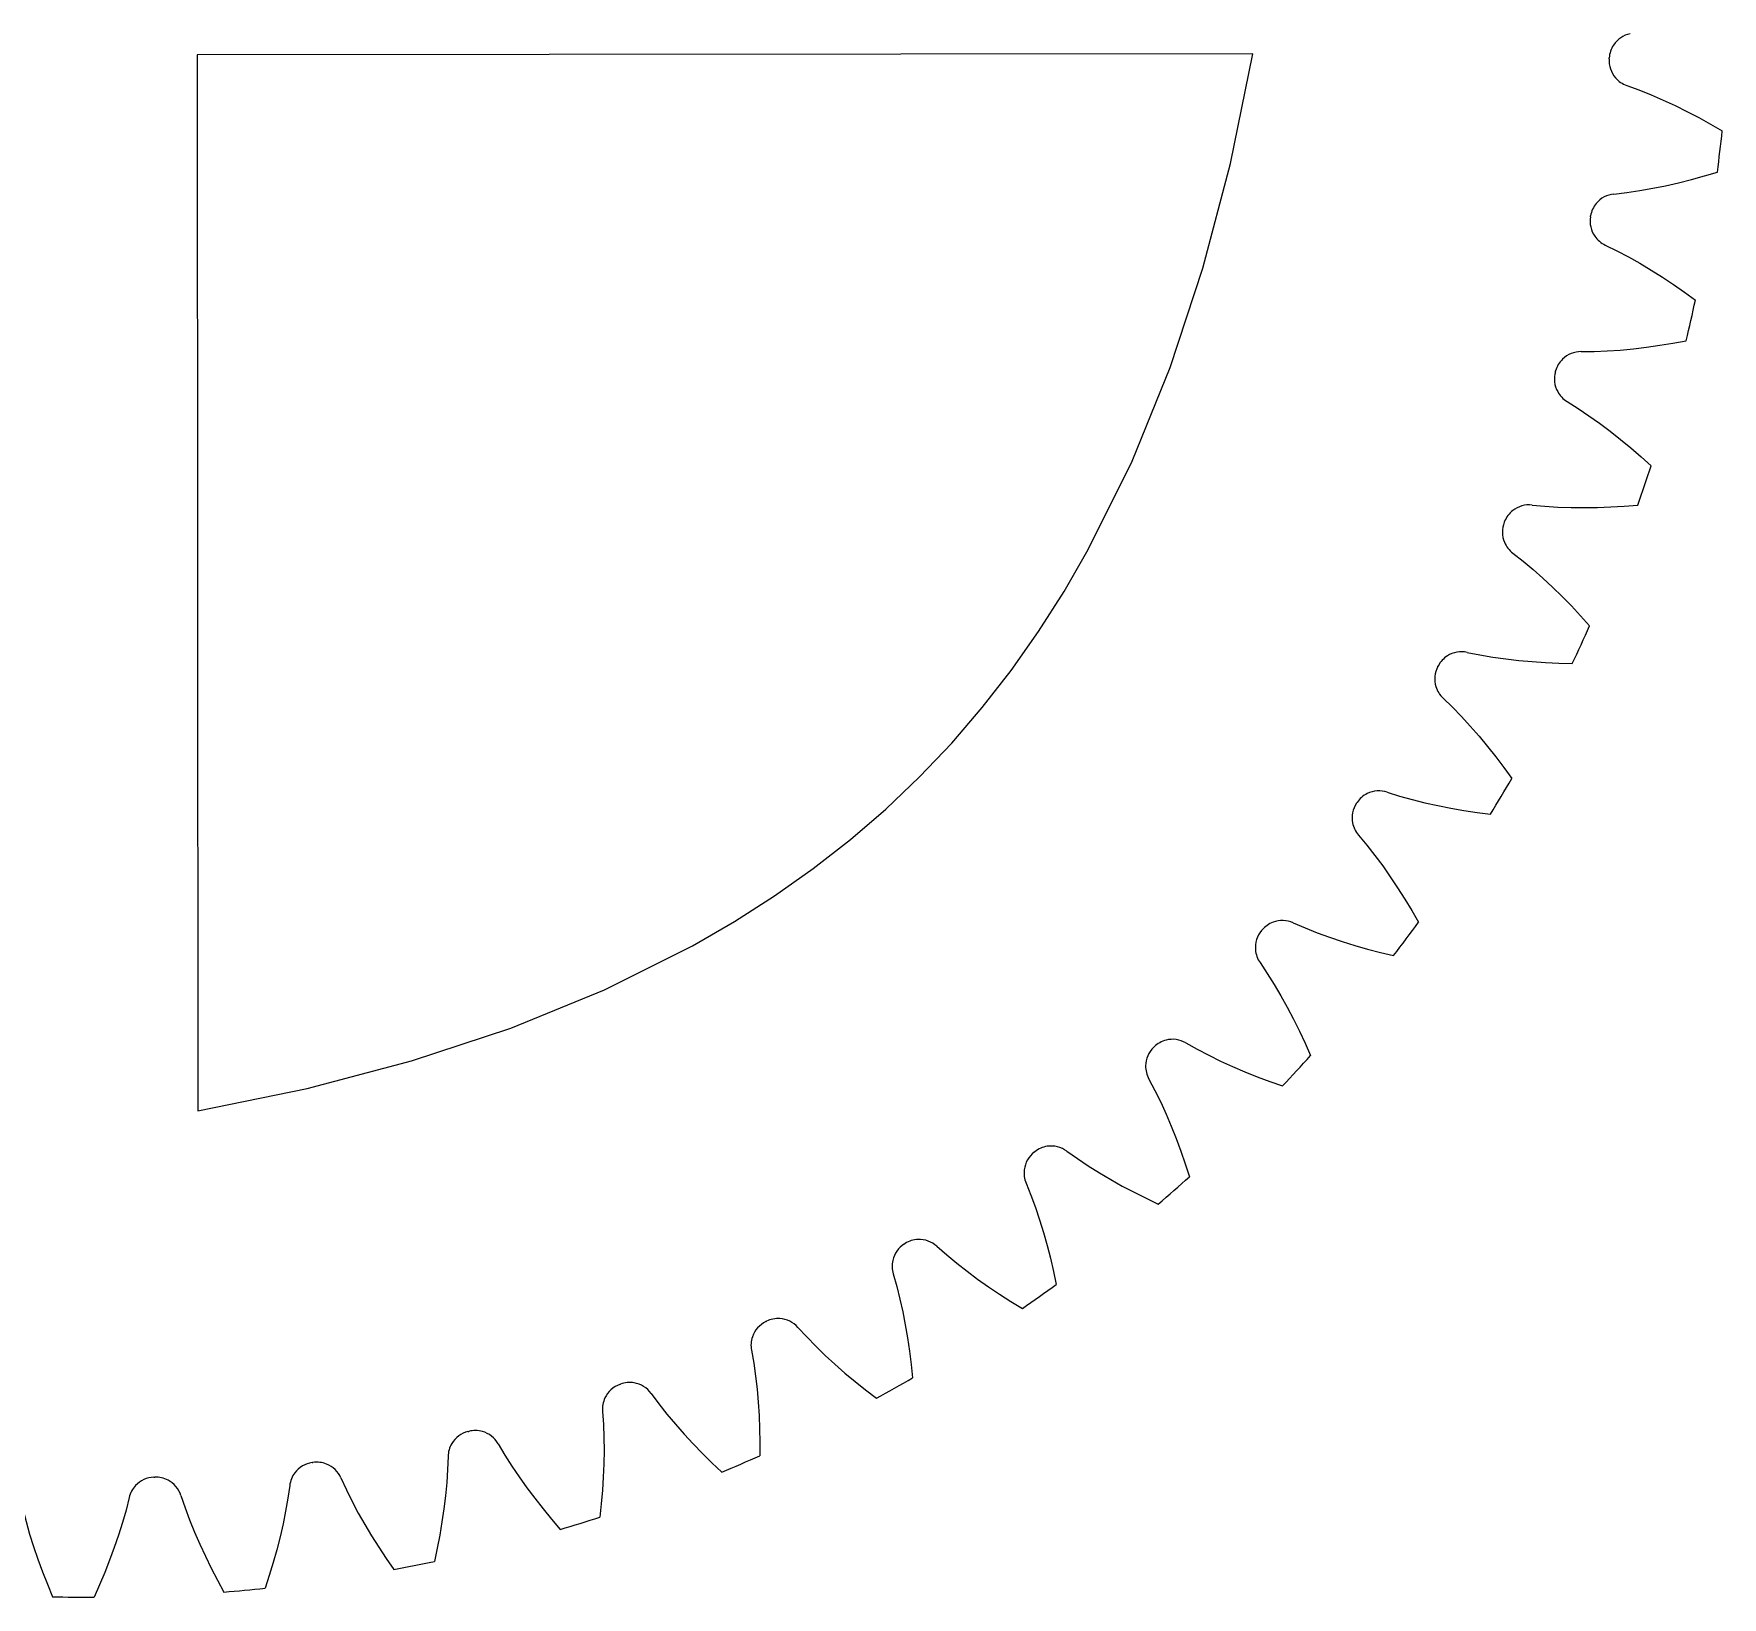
# Model space of a CAD drawing. Extents: x -181 to 448, y -465 to -8.
# Drawn here: x -87.1 to -8.2, y -251.6 to -178.6 of the extents above; entities that cross this region are included whole.
import ezdxf

# ---------------------------------------------------------------- set-up
doc = ezdxf.new("R2010")
doc.units = 0
doc.header["$MEASUREMENT"] = 0
doc.layers.add('Layer 1', color=7, linetype='Continuous')

# ---------------------------------------------------------------- blocks, each defined once
blk = doc.blocks.new('block 751')
at = {"layer": 'Layer 1', "color": 7, "lineweight": 9, "true_color": 0xffffff}
blk.add_open_spline([(-86.211, -251.569), (-85.565, -251.585), (-84.919, -251.594), (-84.272, -251.594)], degree=3, dxfattribs=at)
blk = doc.blocks.new('block 752')
at = {"layer": 'Layer 1', "color": 7, "lineweight": 9, "true_color": 0xffffff}
blk.add_open_spline([(-78.208, -251.354), (-77.564, -251.303), (-76.921, -251.243), (-76.278, -251.176)], degree=3, dxfattribs=at)
blk = doc.blocks.new('block 753')
at = {"layer": 'Layer 1', "color": 7, "lineweight": 9, "true_color": 0xffffff}
blk.add_open_spline([(-70.272, -250.303), (-69.637, -250.185), (-69.003, -250.059), (-68.371, -249.925)], degree=3, dxfattribs=at)
blk = doc.blocks.new('block 1015')
at = {"layer": 'Layer 1', "color": 7, "lineweight": 9, "true_color": 0xffffff}
blk.add_lwpolyline([(-87.733, -246.872), (-87.6, -247.463), (-87.449, -248.053), (-87.28, -248.643), (-87.095, -249.231), (-86.895, -249.818), (-86.68, -250.403), (-86.452, -250.987), (-86.211, -251.569)], dxfattribs=at)
blk = doc.blocks.new('block 1016')
at = {"layer": 'Layer 1', "color": 7, "lineweight": 9, "true_color": 0xffffff}
blk.add_lwpolyline([(-82.63, -246.937), (-82.778, -247.525), (-82.945, -248.111), (-83.129, -248.696), (-83.329, -249.279), (-83.544, -249.861), (-83.773, -250.44), (-84.016, -251.018), (-84.272, -251.594)], dxfattribs=at)
blk = doc.blocks.new('block 1017')
at = {"layer": 'Layer 1', "color": 7, "lineweight": 9, "true_color": 0xffffff}
blk.add_open_spline([(-81.478, -245.986), (-81.638, -245.992), (-81.796, -246.03), (-81.942, -246.097), (-82.088, -246.164), (-82.22, -246.258), (-82.33, -246.376), (-82.403, -246.454), (-82.466, -246.542), (-82.517, -246.637), (-82.568, -246.731), (-82.606, -246.832), (-82.63, -246.937)], degree=3, knots=[0, 0, 0, 0, 1, 1, 1, 2, 2, 2, 3, 3, 3, 4, 4, 4, 4], dxfattribs=at)
blk = doc.blocks.new('block 1018')
at = {"layer": 'Layer 1', "color": 7, "lineweight": 9, "true_color": 0xffffff}
blk.add_open_spline([(-81.478, -245.986), (-81.464, -245.986), (-81.451, -245.985), (-81.437, -245.985)], degree=3, dxfattribs=at)
blk = doc.blocks.new('block 1019')
at = {"layer": 'Layer 1', "color": 7, "lineweight": 9, "true_color": 0xffffff}
blk.add_open_spline([(-80.213, -246.841), (-80.262, -246.688), (-80.341, -246.546), (-80.444, -246.423), (-80.547, -246.3), (-80.674, -246.199), (-80.816, -246.124), (-80.911, -246.074), (-81.013, -246.037), (-81.117, -246.014), (-81.222, -245.99), (-81.33, -245.98), (-81.437, -245.985)], degree=3, knots=[0, 0, 0, 0, 1, 1, 1, 2, 2, 2, 3, 3, 3, 4, 4, 4, 4], dxfattribs=at)
blk = doc.blocks.new('block 1020')
at = {"layer": 'Layer 1', "color": 7, "lineweight": 9, "true_color": 0xffffff}
blk.add_lwpolyline([(-80.213, -246.841), (-80.019, -247.416), (-79.807, -247.987), (-79.577, -248.555), (-79.332, -249.121), (-79.072, -249.684), (-78.797, -250.244), (-78.509, -250.8), (-78.208, -251.354)], dxfattribs=at)
blk = doc.blocks.new('block 1021')
at = {"layer": 'Layer 1', "color": 7, "lineweight": 9, "true_color": 0xffffff}
blk.add_lwpolyline([(-75.132, -246.373), (-75.217, -246.973), (-75.322, -247.573), (-75.443, -248.174), (-75.581, -248.775), (-75.734, -249.376), (-75.902, -249.977), (-76.083, -250.577), (-76.278, -251.176)], dxfattribs=at)
blk = doc.blocks.new('block 1022')
at = {"layer": 'Layer 1', "color": 7, "lineweight": 9, "true_color": 0xffffff}
blk.add_open_spline([(-74.085, -245.307), (-74.244, -245.33), (-74.397, -245.384), (-74.535, -245.465), (-74.673, -245.547), (-74.794, -245.655), (-74.891, -245.783), (-74.956, -245.869), (-75.01, -245.963), (-75.05, -246.062), (-75.091, -246.162), (-75.118, -246.266), (-75.132, -246.373)], degree=3, knots=[0, 0, 0, 0, 1, 1, 1, 2, 2, 2, 3, 3, 3, 4, 4, 4, 4], dxfattribs=at)
blk = doc.blocks.new('block 1023')
at = {"layer": 'Layer 1', "color": 7, "lineweight": 9, "true_color": 0xffffff}
blk.add_open_spline([(-74.085, -245.307), (-74.071, -245.305), (-74.058, -245.303), (-74.045, -245.301)], degree=3, dxfattribs=at)
blk = doc.blocks.new('block 1024')
at = {"layer": 'Layer 1', "color": 7, "lineweight": 9, "true_color": 0xffffff}
blk.add_open_spline([(-72.738, -246.025), (-72.803, -245.878), (-72.895, -245.745), (-73.011, -245.634), (-73.127, -245.522), (-73.263, -245.434), (-73.412, -245.375), (-73.512, -245.335), (-73.617, -245.309), (-73.724, -245.297), (-73.83, -245.284), (-73.938, -245.286), (-74.045, -245.301)], degree=3, knots=[0, 0, 0, 0, 1, 1, 1, 2, 2, 2, 3, 3, 3, 4, 4, 4, 4], dxfattribs=at)
blk = doc.blocks.new('block 1025')
at = {"layer": 'Layer 1', "color": 7, "lineweight": 9, "true_color": 0xffffff}
blk.add_lwpolyline([(-72.738, -246.025), (-72.485, -246.576), (-72.214, -247.122), (-71.926, -247.663), (-71.623, -248.2), (-71.306, -248.733), (-70.974, -249.261), (-70.629, -249.784), (-70.272, -250.303)], dxfattribs=at)
blk = doc.blocks.new('block 1026')
at = {"layer": 'Layer 1', "color": 7, "lineweight": 9, "true_color": 0xffffff}
blk.add_lwpolyline([(-67.733, -245.028), (-67.756, -245.634), (-67.797, -246.242), (-67.855, -246.852), (-67.929, -247.464), (-68.018, -248.078), (-68.122, -248.693), (-68.24, -249.308), (-68.371, -249.925)], dxfattribs=at)
blk = doc.blocks.new('block 1027')
at = {"layer": 'Layer 1', "color": 7, "lineweight": 9, "true_color": 0xffffff}
blk.add_open_spline([(-66.803, -243.858), (-66.959, -243.898), (-67.106, -243.968), (-67.235, -244.063), (-67.364, -244.159), (-67.473, -244.279), (-67.556, -244.416), (-67.611, -244.508), (-67.655, -244.607), (-67.685, -244.711), (-67.714, -244.814), (-67.731, -244.921), (-67.733, -245.028)], degree=3, knots=[0, 0, 0, 0, 1, 1, 1, 2, 2, 2, 3, 3, 3, 4, 4, 4, 4], dxfattribs=at)
blk = doc.blocks.new('block 1028')
at = {"layer": 'Layer 1', "color": 7, "lineweight": 9, "true_color": 0xffffff}
blk.add_open_spline([(-66.803, -243.858), (-66.79, -243.855), (-66.777, -243.852), (-66.764, -243.848)], degree=3, dxfattribs=at)
blk = doc.blocks.new('block 1029')
at = {"layer": 'Layer 1', "color": 7, "lineweight": 9, "true_color": 0xffffff}
blk.add_open_spline([(-65.389, -244.432), (-65.468, -244.292), (-65.575, -244.17), (-65.701, -244.071), (-65.828, -243.972), (-65.973, -243.899), (-66.127, -243.856), (-66.231, -243.827), (-66.338, -243.812), (-66.445, -243.81), (-66.553, -243.809), (-66.66, -243.822), (-66.764, -243.848)], degree=3, knots=[0, 0, 0, 0, 1, 1, 1, 2, 2, 2, 3, 3, 3, 4, 4, 4, 4], dxfattribs=at)
blk = doc.blocks.new('block 1030')
at = {"layer": 'Layer 1', "color": 7, "lineweight": 9, "true_color": 0xffffff}
blk.add_lwpolyline([(-65.389, -244.432), (-65.08, -244.953), (-64.753, -245.468), (-64.41, -245.976), (-64.053, -246.479), (-63.681, -246.975), (-63.296, -247.465), (-62.899, -247.95), (-62.489, -248.429)], dxfattribs=at)
blk = doc.blocks.new('block 1031')
at = {"layer": 'Layer 1', "color": 7, "lineweight": 9, "true_color": 0xffffff}
blk.add_open_spline([(-62.489, -248.429), (-61.87, -248.245), (-61.253, -248.053), (-60.638, -247.854)], degree=3, dxfattribs=at)
blk = doc.blocks.new('block 1032')
at = {"layer": 'Layer 1', "color": 7, "lineweight": 9, "true_color": 0xffffff}
blk.add_lwpolyline([(-60.516, -242.917), (-60.475, -243.522), (-60.452, -244.131), (-60.446, -244.744), (-60.456, -245.361), (-60.481, -245.98), (-60.52, -246.602), (-60.572, -247.227), (-60.638, -247.854)], dxfattribs=at)
blk = doc.blocks.new('block 1033')
at = {"layer": 'Layer 1', "color": 7, "lineweight": 9, "true_color": 0xffffff}
blk.add_open_spline([(-59.713, -241.657), (-59.864, -241.712), (-60.002, -241.797), (-60.121, -241.906), (-60.239, -242.014), (-60.335, -242.145), (-60.403, -242.29), (-60.449, -242.388), (-60.482, -242.491), (-60.501, -242.596), (-60.519, -242.702), (-60.525, -242.81), (-60.516, -242.917)], degree=3, knots=[0, 0, 0, 0, 1, 1, 1, 2, 2, 2, 3, 3, 3, 4, 4, 4, 4], dxfattribs=at)
blk = doc.blocks.new('block 1034')
at = {"layer": 'Layer 1', "color": 7, "lineweight": 9, "true_color": 0xffffff}
blk.add_open_spline([(-59.713, -241.657), (-59.701, -241.652), (-59.688, -241.647), (-59.675, -241.643)], degree=3, dxfattribs=at)
blk = doc.blocks.new('block 1035')
at = {"layer": 'Layer 1', "color": 7, "lineweight": 9, "true_color": 0xffffff}
blk.add_open_spline([(-58.246, -242.079), (-58.34, -241.949), (-58.459, -241.838), (-58.595, -241.753), (-58.731, -241.668), (-58.883, -241.611), (-59.041, -241.584), (-59.147, -241.566), (-59.255, -241.562), (-59.362, -241.572), (-59.469, -241.582), (-59.574, -241.606), (-59.675, -241.643)], degree=3, knots=[0, 0, 0, 0, 1, 1, 1, 2, 2, 2, 3, 3, 3, 4, 4, 4, 4], dxfattribs=at)
blk = doc.blocks.new('block 1036')
at = {"layer": 'Layer 1', "color": 7, "lineweight": 9, "true_color": 0xffffff}
blk.add_lwpolyline([(-58.246, -242.079), (-57.884, -242.565), (-57.506, -243.043), (-57.112, -243.513), (-56.704, -243.975), (-56.282, -244.43), (-55.848, -244.877), (-55.402, -245.318), (-54.945, -245.751)], dxfattribs=at)
blk = doc.blocks.new('block 1037')
at = {"layer": 'Layer 1', "color": 7, "lineweight": 9, "true_color": 0xffffff}
blk.add_open_spline([(-54.945, -245.751), (-54.348, -245.504), (-53.755, -245.248), (-53.164, -244.986)], degree=3, dxfattribs=at)
blk = doc.blocks.new('block 1038')
at = {"layer": 'Layer 1', "color": 7, "lineweight": 9, "true_color": 0xffffff}
blk.add_lwpolyline([(-53.558, -240.064), (-53.454, -240.661), (-53.368, -241.264), (-53.298, -241.873), (-53.243, -242.487), (-53.203, -243.106), (-53.177, -243.729), (-53.164, -244.356), (-53.164, -244.986)], dxfattribs=at)
blk = doc.blocks.new('block 1039')
at = {"layer": 'Layer 1', "color": 7, "lineweight": 9, "true_color": 0xffffff}
blk.add_open_spline([(-52.892, -238.726), (-53.036, -238.797), (-53.165, -238.896), (-53.271, -239.016), (-53.378, -239.137), (-53.459, -239.277), (-53.512, -239.428), (-53.547, -239.53), (-53.569, -239.636), (-53.577, -239.743), (-53.585, -239.85), (-53.578, -239.958), (-53.558, -240.064)], degree=3, knots=[0, 0, 0, 0, 1, 1, 1, 2, 2, 2, 3, 3, 3, 4, 4, 4, 4], dxfattribs=at)
blk = doc.blocks.new('block 1040')
at = {"layer": 'Layer 1', "color": 7, "lineweight": 9, "true_color": 0xffffff}
blk.add_open_spline([(-52.892, -238.726), (-52.88, -238.72), (-52.868, -238.714), (-52.856, -238.708)], degree=3, dxfattribs=at)
blk = doc.blocks.new('block 1041')
at = {"layer": 'Layer 1', "color": 7, "lineweight": 9, "true_color": 0xffffff}
blk.add_open_spline([(-51.389, -238.993), (-51.496, -238.873), (-51.625, -238.775), (-51.77, -238.705), (-51.914, -238.635), (-52.071, -238.593), (-52.231, -238.583), (-52.339, -238.576), (-52.446, -238.584), (-52.552, -238.605), (-52.657, -238.626), (-52.759, -238.661), (-52.856, -238.708)], degree=3, knots=[0, 0, 0, 0, 1, 1, 1, 2, 2, 2, 3, 3, 3, 4, 4, 4, 4], dxfattribs=at)
blk = doc.blocks.new('block 1042')
at = {"layer": 'Layer 1', "color": 7, "lineweight": 9, "true_color": 0xffffff}
blk.add_lwpolyline([(-51.389, -238.993), (-50.978, -239.439), (-50.552, -239.874), (-50.111, -240.3), (-49.657, -240.717), (-49.19, -241.126), (-48.712, -241.525), (-48.222, -241.917), (-47.722, -242.3)], dxfattribs=at)
blk = doc.blocks.new('block 1043')
at = {"layer": 'Layer 1', "color": 7, "lineweight": 9, "true_color": 0xffffff}
blk.add_open_spline([(-47.722, -242.3), (-47.154, -241.991), (-46.591, -241.675), (-46.031, -241.352)], degree=3, dxfattribs=at)
blk = doc.blocks.new('block 1044')
at = {"layer": 'Layer 1', "color": 7, "lineweight": 9, "true_color": 0xffffff}
blk.add_lwpolyline([(-46.937, -236.498), (-46.772, -237.081), (-46.623, -237.672), (-46.49, -238.271), (-46.371, -238.876), (-46.266, -239.487), (-46.175, -240.104), (-46.097, -240.726), (-46.031, -241.352)], dxfattribs=at)
blk = doc.blocks.new('block 1045')
at = {"layer": 'Layer 1', "color": 7, "lineweight": 9, "true_color": 0xffffff}
blk.add_open_spline([(-46.415, -235.099), (-46.55, -235.184), (-46.668, -235.296), (-46.761, -235.427), (-46.855, -235.557), (-46.921, -235.705), (-46.958, -235.862), (-46.982, -235.966), (-46.993, -236.074), (-46.989, -236.181), (-46.986, -236.289), (-46.968, -236.395), (-46.937, -236.498)], degree=3, knots=[0, 0, 0, 0, 1, 1, 1, 2, 2, 2, 3, 3, 3, 4, 4, 4, 4], dxfattribs=at)
blk = doc.blocks.new('block 1046')
at = {"layer": 'Layer 1', "color": 7, "lineweight": 9, "true_color": 0xffffff}
blk.add_open_spline([(-46.415, -235.099), (-46.403, -235.091), (-46.392, -235.084), (-46.38, -235.077)], degree=3, dxfattribs=at)
blk = doc.blocks.new('block 1047')
at = {"layer": 'Layer 1', "color": 7, "lineweight": 9, "true_color": 0xffffff}
blk.add_open_spline([(-44.892, -235.207), (-45.011, -235.099), (-45.15, -235.015), (-45.301, -234.96), (-45.452, -234.905), (-45.612, -234.881), (-45.772, -234.887), (-45.88, -234.892), (-45.986, -234.91), (-46.089, -234.942), (-46.192, -234.974), (-46.29, -235.02), (-46.38, -235.077)], degree=3, knots=[0, 0, 0, 0, 1, 1, 1, 2, 2, 2, 3, 3, 3, 4, 4, 4, 4], dxfattribs=at)
blk = doc.blocks.new('block 1048')
at = {"layer": 'Layer 1', "color": 7, "lineweight": 9, "true_color": 0xffffff}
blk.add_lwpolyline([(-44.892, -235.207), (-44.437, -235.607), (-43.967, -235.996), (-43.484, -236.373), (-42.989, -236.741), (-42.482, -237.098), (-41.965, -237.445), (-41.437, -237.783), (-40.899, -238.112)], dxfattribs=at)
blk = doc.blocks.new('block 1049')
at = {"layer": 'Layer 1', "color": 7, "lineweight": 9, "true_color": 0xffffff}
blk.add_open_spline([(-40.899, -238.112), (-40.367, -237.746), (-39.839, -237.373), (-39.317, -236.993)], degree=3, dxfattribs=at)
blk = doc.blocks.new('block 1050')
at = {"layer": 'Layer 1', "color": 7, "lineweight": 9, "true_color": 0xffffff}
blk.add_lwpolyline([(-40.725, -232.26), (-40.5, -232.823), (-40.29, -233.395), (-40.095, -233.976), (-39.914, -234.566), (-39.746, -235.163), (-39.59, -235.766), (-39.448, -236.377), (-39.317, -236.993)], dxfattribs=at)
blk = doc.blocks.new('block 1051')
at = {"layer": 'Layer 1', "color": 7, "lineweight": 9, "true_color": 0xffffff}
blk.add_open_spline([(-40.352, -230.814), (-40.478, -230.913), (-40.584, -231.036), (-40.662, -231.176), (-40.741, -231.316), (-40.792, -231.47), (-40.812, -231.629), (-40.826, -231.736), (-40.825, -231.844), (-40.81, -231.951), (-40.796, -232.057), (-40.767, -232.161), (-40.725, -232.26)], degree=3, knots=[0, 0, 0, 0, 1, 1, 1, 2, 2, 2, 3, 3, 3, 4, 4, 4, 4], dxfattribs=at)
blk = doc.blocks.new('block 1052')
at = {"layer": 'Layer 1', "color": 7, "lineweight": 9, "true_color": 0xffffff}
blk.add_open_spline([(-40.352, -230.814), (-40.341, -230.805), (-40.331, -230.797), (-40.32, -230.789)], degree=3, dxfattribs=at)
blk = doc.blocks.new('block 1053')
at = {"layer": 'Layer 1', "color": 7, "lineweight": 9, "true_color": 0xffffff}
blk.add_open_spline([(-38.826, -230.762), (-38.956, -230.667), (-39.103, -230.599), (-39.258, -230.56), (-39.414, -230.521), (-39.576, -230.513), (-39.735, -230.537), (-39.842, -230.552), (-39.945, -230.582), (-40.044, -230.624), (-40.143, -230.667), (-40.236, -230.722), (-40.32, -230.789)], degree=3, knots=[0, 0, 0, 0, 1, 1, 1, 2, 2, 2, 3, 3, 3, 4, 4, 4, 4], dxfattribs=at)
blk = doc.blocks.new('block 1054')
at = {"layer": 'Layer 1', "color": 7, "lineweight": 9, "true_color": 0xffffff}
blk.add_lwpolyline([(-38.826, -230.762), (-38.332, -231.113), (-37.824, -231.45), (-37.304, -231.775), (-36.773, -232.089), (-36.232, -232.391), (-35.681, -232.682), (-35.121, -232.964), (-34.552, -233.234)], dxfattribs=at)
blk = doc.blocks.new('block 1055')
at = {"layer": 'Layer 1', "color": 7, "lineweight": 9, "true_color": 0xffffff}
blk.add_open_spline([(-34.552, -233.234), (-34.061, -232.814), (-33.575, -232.388), (-33.095, -231.956)], degree=3, dxfattribs=at)
blk = doc.blocks.new('block 1056')
at = {"layer": 'Layer 1', "color": 7, "lineweight": 9, "true_color": 0xffffff}
blk.add_lwpolyline([(-34.99, -227.396), (-34.707, -227.932), (-34.439, -228.48), (-34.184, -229.037), (-33.942, -229.604), (-33.713, -230.18), (-33.495, -230.765), (-33.289, -231.357), (-33.095, -231.956)], dxfattribs=at)
blk = doc.blocks.new('block 1057')
at = {"layer": 'Layer 1', "color": 7, "lineweight": 9, "true_color": 0xffffff}
blk.add_open_spline([(-34.77, -225.919), (-34.885, -226.031), (-34.977, -226.164), (-35.041, -226.312), (-35.105, -226.459), (-35.14, -226.617), (-35.143, -226.778), (-35.145, -226.886), (-35.133, -226.993), (-35.107, -227.097), (-35.081, -227.202), (-35.042, -227.302), (-34.99, -227.396)], degree=3, knots=[0, 0, 0, 0, 1, 1, 1, 2, 2, 2, 3, 3, 3, 4, 4, 4, 4], dxfattribs=at)
blk = doc.blocks.new('block 1058')
at = {"layer": 'Layer 1', "color": 7, "lineweight": 9, "true_color": 0xffffff}
blk.add_open_spline([(-34.77, -225.919), (-34.76, -225.909), (-34.751, -225.9), (-34.741, -225.89)], degree=3, dxfattribs=at)
blk = doc.blocks.new('block 1059')
at = {"layer": 'Layer 1', "color": 7, "lineweight": 9, "true_color": 0xffffff}
blk.add_open_spline([(-33.258, -225.708), (-33.397, -225.627), (-33.55, -225.574), (-33.709, -225.552), (-33.868, -225.53), (-34.03, -225.539), (-34.186, -225.579), (-34.29, -225.605), (-34.39, -225.645), (-34.484, -225.698), (-34.578, -225.751), (-34.664, -225.815), (-34.741, -225.89)], degree=3, knots=[0, 0, 0, 0, 1, 1, 1, 2, 2, 2, 3, 3, 3, 4, 4, 4, 4], dxfattribs=at)
blk = doc.blocks.new('block 1060')
at = {"layer": 'Layer 1', "color": 7, "lineweight": 9, "true_color": 0xffffff}
blk.add_lwpolyline([(-33.258, -225.708), (-32.73, -226.005), (-32.19, -226.287), (-31.639, -226.556), (-31.078, -226.813), (-30.508, -227.057), (-29.93, -227.289), (-29.343, -227.51), (-28.749, -227.72)], dxfattribs=at)
blk = doc.blocks.new('block 1061')
at = {"layer": 'Layer 1', "color": 7, "lineweight": 9, "true_color": 0xffffff}
blk.add_open_spline([(-28.749, -227.72), (-28.304, -227.251), (-27.866, -226.776), (-27.433, -226.296)], degree=3, dxfattribs=at)
blk = doc.blocks.new('block 1062')
at = {"layer": 'Layer 1', "color": 7, "lineweight": 9, "true_color": 0xffffff}
blk.add_lwpolyline([(-29.795, -221.96), (-29.458, -222.463), (-29.133, -222.979), (-28.822, -223.507), (-28.522, -224.046), (-28.234, -224.595), (-27.956, -225.153), (-27.69, -225.72), (-27.433, -226.296)], dxfattribs=at)
blk = doc.blocks.new('block 1063')
at = {"layer": 'Layer 1', "color": 7, "lineweight": 9, "true_color": 0xffffff}
blk.add_open_spline([(-29.731, -220.467), (-29.833, -220.59), (-29.911, -220.733), (-29.959, -220.886), (-30.007, -221.039), (-30.025, -221.201), (-30.011, -221.361), (-30.002, -221.468), (-29.979, -221.573), (-29.943, -221.674), (-29.906, -221.775), (-29.857, -221.871), (-29.795, -221.96)], degree=3, knots=[0, 0, 0, 0, 1, 1, 1, 2, 2, 2, 3, 3, 3, 4, 4, 4, 4], dxfattribs=at)
blk = doc.blocks.new('block 1064')
at = {"layer": 'Layer 1', "color": 7, "lineweight": 9, "true_color": 0xffffff}
blk.add_open_spline([(-29.731, -220.467), (-29.722, -220.457), (-29.713, -220.446), (-29.705, -220.436)], degree=3, dxfattribs=at)
blk = doc.blocks.new('block 1065')
at = {"layer": 'Layer 1', "color": 7, "lineweight": 9, "true_color": 0xffffff}
blk.add_open_spline([(-28.249, -220.099), (-28.396, -220.033), (-28.554, -219.997), (-28.714, -219.991), (-28.875, -219.986), (-29.035, -220.012), (-29.185, -220.068), (-29.286, -220.105), (-29.381, -220.155), (-29.469, -220.218), (-29.557, -220.28), (-29.636, -220.353), (-29.705, -220.436)], degree=3, knots=[0, 0, 0, 0, 1, 1, 1, 2, 2, 2, 3, 3, 3, 4, 4, 4, 4], dxfattribs=at)
blk = doc.blocks.new('block 1066')
at = {"layer": 'Layer 1', "color": 7, "lineweight": 9, "true_color": 0xffffff}
blk.add_lwpolyline([(-28.249, -220.099), (-27.693, -220.34), (-27.126, -220.564), (-26.55, -220.774), (-25.965, -220.97), (-25.373, -221.153), (-24.773, -221.324), (-24.167, -221.482), (-23.554, -221.629)], dxfattribs=at)
blk = doc.blocks.new('block 1067')
at = {"layer": 'Layer 1', "color": 7, "lineweight": 9, "true_color": 0xffffff}
blk.add_open_spline([(-23.554, -221.629), (-23.161, -221.116), (-22.775, -220.598), (-22.395, -220.075)], degree=3, dxfattribs=at)
blk = doc.blocks.new('block 1068')
at = {"layer": 'Layer 1', "color": 7, "lineweight": 9, "true_color": 0xffffff}
blk.add_lwpolyline([(-25.197, -216.01), (-24.808, -216.475), (-24.432, -216.954), (-24.067, -217.447), (-23.712, -217.951), (-23.368, -218.467), (-23.034, -218.993), (-22.71, -219.53), (-22.395, -220.075)], dxfattribs=at)
blk = doc.blocks.new('block 1069')
at = {"layer": 'Layer 1', "color": 7, "lineweight": 9, "true_color": 0xffffff}
blk.add_open_spline([(-25.289, -214.518), (-25.378, -214.652), (-25.44, -214.802), (-25.472, -214.959), (-25.504, -215.117), (-25.505, -215.279), (-25.474, -215.436), (-25.454, -215.542), (-25.42, -215.644), (-25.373, -215.741), (-25.326, -215.838), (-25.267, -215.928), (-25.197, -216.01)], degree=3, knots=[0, 0, 0, 0, 1, 1, 1, 2, 2, 2, 3, 3, 3, 4, 4, 4, 4], dxfattribs=at)
blk = doc.blocks.new('block 1070')
at = {"layer": 'Layer 1', "color": 7, "lineweight": 9, "true_color": 0xffffff}
blk.add_open_spline([(-25.289, -214.518), (-25.281, -214.507), (-25.274, -214.496), (-25.266, -214.485)], degree=3, dxfattribs=at)
blk = doc.blocks.new('block 1071')
at = {"layer": 'Layer 1', "color": 7, "lineweight": 9, "true_color": 0xffffff}
blk.add_open_spline([(-23.854, -213.998), (-24.006, -213.948), (-24.167, -213.928), (-24.327, -213.939), (-24.488, -213.95), (-24.644, -213.993), (-24.788, -214.064), (-24.884, -214.112), (-24.974, -214.172), (-25.055, -214.243), (-25.135, -214.314), (-25.207, -214.395), (-25.266, -214.485)], degree=3, knots=[0, 0, 0, 0, 1, 1, 1, 2, 2, 2, 3, 3, 3, 4, 4, 4, 4], dxfattribs=at)
blk = doc.blocks.new('block 1072')
at = {"layer": 'Layer 1', "color": 7, "lineweight": 9, "true_color": 0xffffff}
blk.add_lwpolyline([(-23.854, -213.998), (-23.275, -214.179), (-22.688, -214.343), (-22.093, -214.491), (-21.491, -214.625), (-20.883, -214.745), (-20.269, -214.852), (-19.649, -214.946), (-19.024, -215.028)], dxfattribs=at)
blk = doc.blocks.new('block 1073')
at = {"layer": 'Layer 1', "color": 7, "lineweight": 9, "true_color": 0xffffff}
blk.add_open_spline([(-19.024, -215.028), (-18.687, -214.477), (-18.357, -213.922), (-18.034, -213.362)], degree=3, dxfattribs=at)
blk = doc.blocks.new('block 1074')
at = {"layer": 'Layer 1', "color": 7, "lineweight": 9, "true_color": 0xffffff}
blk.add_lwpolyline([(-21.246, -209.612), (-20.811, -210.034), (-20.386, -210.471), (-19.972, -210.923), (-19.566, -211.387), (-19.17, -211.864), (-18.783, -212.353), (-18.404, -212.852), (-18.034, -213.362)], dxfattribs=at)
blk = doc.blocks.new('block 1075')
at = {"layer": 'Layer 1', "color": 7, "lineweight": 9, "true_color": 0xffffff}
blk.add_open_spline([(-21.493, -208.138), (-21.568, -208.28), (-21.614, -208.436), (-21.629, -208.596), (-21.644, -208.755), (-21.628, -208.917), (-21.582, -209.07), (-21.55, -209.173), (-21.506, -209.272), (-21.449, -209.363), (-21.393, -209.454), (-21.324, -209.538), (-21.246, -209.612)], degree=3, knots=[0, 0, 0, 0, 1, 1, 1, 2, 2, 2, 3, 3, 3, 4, 4, 4, 4], dxfattribs=at)
blk = doc.blocks.new('block 1076')
at = {"layer": 'Layer 1', "color": 7, "lineweight": 9, "true_color": 0xffffff}
blk.add_open_spline([(-21.493, -208.138), (-21.487, -208.126), (-21.48, -208.114), (-21.474, -208.102)], degree=3, dxfattribs=at)
blk = doc.blocks.new('block 1077')
at = {"layer": 'Layer 1', "color": 7, "lineweight": 9, "true_color": 0xffffff}
blk.add_open_spline([(-20.12, -207.471), (-20.277, -207.436), (-20.439, -207.433), (-20.597, -207.461), (-20.756, -207.489), (-20.907, -207.548), (-21.042, -207.634), (-21.133, -207.692), (-21.216, -207.761), (-21.289, -207.84), (-21.362, -207.919), (-21.424, -208.007), (-21.474, -208.102)], degree=3, knots=[0, 0, 0, 0, 1, 1, 1, 2, 2, 2, 3, 3, 3, 4, 4, 4, 4], dxfattribs=at)
blk = doc.blocks.new('block 1078')
at = {"layer": 'Layer 1', "color": 7, "lineweight": 9, "true_color": 0xffffff}
blk.add_lwpolyline([(-20.12, -207.471), (-19.526, -207.59), (-18.925, -207.691), (-18.318, -207.777), (-17.705, -207.847), (-17.088, -207.903), (-16.466, -207.945), (-15.84, -207.974), (-15.21, -207.99)], dxfattribs=at)
blk = doc.blocks.new('block 1079')
at = {"layer": 'Layer 1', "color": 7, "lineweight": 9, "true_color": 0xffffff}
blk.add_open_spline([(-15.21, -207.99), (-14.932, -207.407), (-14.662, -206.82), (-14.399, -206.23)], degree=3, dxfattribs=at)
blk = doc.blocks.new('block 1080')
at = {"layer": 'Layer 1', "color": 7, "lineweight": 9, "true_color": 0xffffff}
blk.add_lwpolyline([(-17.985, -202.835), (-17.508, -203.21), (-17.04, -203.6), (-16.581, -204.006), (-16.129, -204.426), (-15.685, -204.859), (-15.249, -205.304), (-14.82, -205.761), (-14.399, -206.23)], dxfattribs=at)
blk = doc.blocks.new('block 1081')
at = {"layer": 'Layer 1', "color": 7, "lineweight": 9, "true_color": 0xffffff}
blk.add_open_spline([(-18.385, -201.396), (-18.444, -201.545), (-18.474, -201.704), (-18.473, -201.865), (-18.471, -202.026), (-18.438, -202.184), (-18.376, -202.332), (-18.334, -202.432), (-18.279, -202.525), (-18.213, -202.61), (-18.147, -202.695), (-18.071, -202.77), (-17.985, -202.835)], degree=3, knots=[0, 0, 0, 0, 1, 1, 1, 2, 2, 2, 3, 3, 3, 4, 4, 4, 4], dxfattribs=at)
blk = doc.blocks.new('block 1082')
at = {"layer": 'Layer 1', "color": 7, "lineweight": 9, "true_color": 0xffffff}
blk.add_open_spline([(-18.385, -201.396), (-18.38, -201.383), (-18.375, -201.371), (-18.37, -201.358)], degree=3, dxfattribs=at)
blk = doc.blocks.new('block 1083')
at = {"layer": 'Layer 1', "color": 7, "lineweight": 9, "true_color": 0xffffff}
blk.add_open_spline([(-17.089, -200.589), (-17.249, -200.571), (-17.41, -200.585), (-17.565, -200.629), (-17.719, -200.674), (-17.863, -200.748), (-17.989, -200.848), (-18.074, -200.914), (-18.149, -200.992), (-18.213, -201.078), (-18.277, -201.164), (-18.33, -201.258), (-18.37, -201.358)], degree=3, knots=[0, 0, 0, 0, 1, 1, 1, 2, 2, 2, 3, 3, 3, 4, 4, 4, 4], dxfattribs=at)
blk = doc.blocks.new('block 1084')
at = {"layer": 'Layer 1', "color": 7, "lineweight": 9, "true_color": 0xffffff}
blk.add_lwpolyline([(-17.089, -200.589), (-16.486, -200.645), (-15.877, -200.683), (-15.265, -200.705), (-14.648, -200.711), (-14.028, -200.702), (-13.405, -200.679), (-12.78, -200.642), (-12.151, -200.592)], dxfattribs=at)
blk = doc.blocks.new('block 1085')
at = {"layer": 'Layer 1', "color": 7, "lineweight": 9, "true_color": 0xffffff}
blk.add_open_spline([(-12.151, -200.592), (-11.936, -199.983), (-11.729, -199.371), (-11.529, -198.757)], degree=3, dxfattribs=at)
blk = doc.blocks.new('block 1086')
at = {"layer": 'Layer 1', "color": 7, "lineweight": 9, "true_color": 0xffffff}
blk.add_lwpolyline([(-15.45, -195.756), (-14.937, -196.078), (-14.431, -196.418), (-13.931, -196.773), (-13.438, -197.144), (-12.952, -197.528), (-12.471, -197.925), (-11.997, -198.335), (-11.529, -198.757)], dxfattribs=at)
blk = doc.blocks.new('block 1087')
at = {"layer": 'Layer 1', "color": 7, "lineweight": 9, "true_color": 0xffffff}
blk.add_open_spline([(-15.998, -194.366), (-16.042, -194.52), (-16.055, -194.682), (-16.037, -194.842), (-16.018, -195.001), (-15.969, -195.156), (-15.891, -195.296), (-15.839, -195.39), (-15.775, -195.477), (-15.701, -195.555), (-15.627, -195.632), (-15.542, -195.7), (-15.45, -195.756)], degree=3, knots=[0, 0, 0, 0, 1, 1, 1, 2, 2, 2, 3, 3, 3, 4, 4, 4, 4], dxfattribs=at)
blk = doc.blocks.new('block 1088')
at = {"layer": 'Layer 1', "color": 7, "lineweight": 9, "true_color": 0xffffff}
blk.add_open_spline([(-15.998, -194.366), (-15.995, -194.353), (-15.991, -194.34), (-15.987, -194.327)], degree=3, dxfattribs=at)
blk = doc.blocks.new('block 1089')
at = {"layer": 'Layer 1', "color": 7, "lineweight": 9, "true_color": 0xffffff}
blk.add_open_spline([(-14.794, -193.427), (-14.955, -193.427), (-15.114, -193.457), (-15.263, -193.518), (-15.412, -193.578), (-15.548, -193.667), (-15.663, -193.779), (-15.739, -193.854), (-15.806, -193.939), (-15.861, -194.032), (-15.916, -194.124), (-15.958, -194.223), (-15.987, -194.327)], degree=3, knots=[0, 0, 0, 0, 1, 1, 1, 2, 2, 2, 3, 3, 3, 4, 4, 4, 4], dxfattribs=at)
blk = doc.blocks.new('block 1090')
at = {"layer": 'Layer 1', "color": 7, "lineweight": 9, "true_color": 0xffffff}
blk.add_lwpolyline([(-14.794, -193.427), (-14.188, -193.42), (-13.579, -193.395), (-12.968, -193.352), (-12.354, -193.294), (-11.738, -193.22), (-11.121, -193.132), (-10.503, -193.03), (-9.883, -192.915)], dxfattribs=at)
blk = doc.blocks.new('block 1091')
at = {"layer": 'Layer 1', "color": 7, "lineweight": 9, "true_color": 0xffffff}
blk.add_open_spline([(-9.883, -192.915), (-9.733, -192.287), (-9.59, -191.656), (-9.456, -191.024)], degree=3, dxfattribs=at)
blk = doc.blocks.new('block 1092')
at = {"layer": 'Layer 1', "color": 7, "lineweight": 9, "true_color": 0xffffff}
blk.add_lwpolyline([(-13.67, -188.45), (-13.125, -188.717), (-12.587, -189.002), (-12.053, -189.303), (-11.524, -189.62), (-11, -189.951), (-10.48, -190.296), (-9.966, -190.654), (-9.456, -191.024)], dxfattribs=at)
blk = doc.blocks.new('block 1093')
at = {"layer": 'Layer 1', "color": 7, "lineweight": 9, "true_color": 0xffffff}
blk.add_open_spline([(-14.36, -187.125), (-14.387, -187.283), (-14.383, -187.445), (-14.348, -187.602), (-14.313, -187.759), (-14.248, -187.907), (-14.156, -188.039), (-14.095, -188.127), (-14.022, -188.207), (-13.94, -188.276), (-13.858, -188.346), (-13.767, -188.404), (-13.67, -188.45)], degree=3, knots=[0, 0, 0, 0, 1, 1, 1, 2, 2, 2, 3, 3, 3, 4, 4, 4, 4], dxfattribs=at)
blk = doc.blocks.new('block 1094')
at = {"layer": 'Layer 1', "color": 7, "lineweight": 9, "true_color": 0xffffff}
blk.add_open_spline([(-14.36, -187.125), (-14.358, -187.111), (-14.355, -187.098), (-14.353, -187.085)], degree=3, dxfattribs=at)
blk = doc.blocks.new('block 1095')
at = {"layer": 'Layer 1', "color": 7, "lineweight": 9, "true_color": 0xffffff}
blk.add_open_spline([(-13.261, -186.066), (-13.42, -186.082), (-13.576, -186.129), (-13.717, -186.204), (-13.859, -186.28), (-13.985, -186.382), (-14.087, -186.506), (-14.156, -186.589), (-14.213, -186.68), (-14.258, -186.778), (-14.303, -186.876), (-14.335, -186.979), (-14.353, -187.085)], degree=3, knots=[0, 0, 0, 0, 1, 1, 1, 2, 2, 2, 3, 3, 3, 4, 4, 4, 4], dxfattribs=at)
blk = doc.blocks.new('block 1096')
at = {"layer": 'Layer 1', "color": 7, "lineweight": 9, "true_color": 0xffffff}
blk.add_lwpolyline([(-13.261, -186.066), (-12.659, -185.995), (-12.056, -185.906), (-11.452, -185.8), (-10.847, -185.678), (-10.243, -185.54), (-9.638, -185.388), (-9.034, -185.222), (-8.43, -185.043)], dxfattribs=at)
blk = doc.blocks.new('block 1097')
at = {"layer": 'Layer 1', "color": 7, "lineweight": 9, "true_color": 0xffffff}
blk.add_open_spline([(-8.43, -185.043), (-8.346, -184.402), (-8.27, -183.76), (-8.203, -183.118)], degree=3, dxfattribs=at)
blk = doc.blocks.new('block 1098')
at = {"layer": 'Layer 1', "color": 7, "lineweight": 9, "true_color": 0xffffff}
blk.add_lwpolyline([(-12.662, -180.998), (-12.093, -181.206), (-11.528, -181.433), (-10.965, -181.677), (-10.406, -181.937), (-9.85, -182.212), (-9.297, -182.5), (-8.748, -182.802), (-8.203, -183.118)], dxfattribs=at)
blk = doc.blocks.new('block 1099')
at = {"layer": 'Layer 1', "color": 7, "lineweight": 9, "true_color": 0xffffff}
blk.add_open_spline([(-13.487, -179.752), (-13.498, -179.912), (-13.477, -180.073), (-13.426, -180.225), (-13.375, -180.378), (-13.294, -180.519), (-13.189, -180.64), (-13.119, -180.721), (-13.038, -180.793), (-12.949, -180.853), (-12.86, -180.914), (-12.764, -180.962), (-12.662, -180.998)], degree=3, knots=[0, 0, 0, 0, 1, 1, 1, 2, 2, 2, 3, 3, 3, 4, 4, 4, 4], dxfattribs=at)
blk = doc.blocks.new('block 1100')
at = {"layer": 'Layer 1', "color": 7, "lineweight": 9, "true_color": 0xffffff}
blk.add_open_spline([(-13.487, -179.752), (-13.487, -179.739), (-13.486, -179.725), (-13.485, -179.712)], degree=3, dxfattribs=at)
blk = doc.blocks.new('block 1101')
at = {"layer": 'Layer 1', "color": 7, "lineweight": 9, "true_color": 0xffffff}
blk.add_open_spline([(-12.505, -178.584), (-12.662, -178.617), (-12.811, -178.68), (-12.945, -178.77), (-13.078, -178.86), (-13.192, -178.975), (-13.281, -179.108), (-13.34, -179.198), (-13.388, -179.295), (-13.422, -179.397), (-13.457, -179.499), (-13.478, -179.604), (-13.485, -179.712)], degree=3, knots=[0, 0, 0, 0, 1, 1, 1, 2, 2, 2, 3, 3, 3, 4, 4, 4, 4], dxfattribs=at)
blk = doc.blocks.new('block 1118')
at = {"layer": 'Layer 1', "color": 7, "lineweight": 9, "true_color": 0xffffff}
blk.add_lwpolyline([(-79.43, -228.884), (-74.314, -227.834), (-69.436, -226.546), (-64.801, -225.015), (-60.421, -223.229), (-56.307, -221.177), (-54.355, -220.046), (-52.474, -218.844), (-50.667, -217.568), (-48.935, -216.217), (-47.279, -214.79), (-45.7, -213.286), (-44.198, -211.705), (-42.773, -210.046), (-41.424, -208.312), (-40.15, -206.503), (-38.949, -204.621), (-37.82, -202.666), (-35.772, -198.548), (-33.99, -194.164), (-32.462, -189.525), (-31.178, -184.643), (-30.131, -179.523)], dxfattribs=at)
blk = doc.blocks.new('block 1119')
at = {"layer": 'Layer 1', "color": 7, "lineweight": 9, "true_color": 0xffffff}
blk.add_lwpolyline([(-30.131, -179.523), (-79.447, -179.57)], dxfattribs=at)
blk = doc.blocks.new('block 1120')
at = {"layer": 'Layer 1', "color": 7, "lineweight": 9, "true_color": 0xffffff}
blk.add_lwpolyline([(-79.447, -179.57), (-79.43, -228.884)], dxfattribs=at)
blk = doc.blocks.new('block 748')
at = {"layer": 'Layer 1'}
for name in ['block 1101', 'block 1119', 'block 1120', 'block 1118', 'block 1099', 'block 1100', 'block 1098', 'block 1097', 'block 1096', 'block 1095', 'block 1093', 'block 1094', 'block 1092', 'block 1091', 'block 1090', 'block 1089', 'block 1087', 'block 1088', 'block 1086', 'block 1085', 'block 1083', 'block 1084', 'block 1081', 'block 1082', 'block 1080', 'block 1079', 'block 1077', 'block 1075', 'block 1076', 'block 1078', 'block 1074', 'block 1073', 'block 1069', 'block 1070', 'block 1071', 'block 1072', 'block 1068', 'block 1065', 'block 1067', 'block 1063', 'block 1064', 'block 1066', 'block 1062', 'block 1059', 'block 1057', 'block 1058', 'block 1060', 'block 1061', 'block 1056', 'block 1051', 'block 1052', 'block 1053', 'block 1054', 'block 1050', 'block 1055', 'block 1046', 'block 1047', 'block 1045', 'block 1048', 'block 1044', 'block 1049', 'block 1039', 'block 1040', 'block 1041', 'block 1042', 'block 1038', 'block 1043', 'block 1033', 'block 1034', 'block 1035', 'block 1036', 'block 1032', 'block 1027', 'block 1028', 'block 1029', 'block 1030', 'block 1022', 'block 1023', 'block 1024', 'block 1026', 'block 1037', 'block 1017', 'block 1018', 'block 1019', 'block 1025', 'block 1015', 'block 1020', 'block 1021', 'block 1016', 'block 1031', 'block 753', 'block 751', 'block 752']:
    blk.add_blockref(name, (0, 0), dxfattribs=at)

msp = doc.modelspace()

# ---------------------------------------------------------------- block references
at = {"layer": 'Layer 1'}
msp.add_blockref('block 748', (0, 0), dxfattribs=at)

doc.saveas('drawing.dxf')
